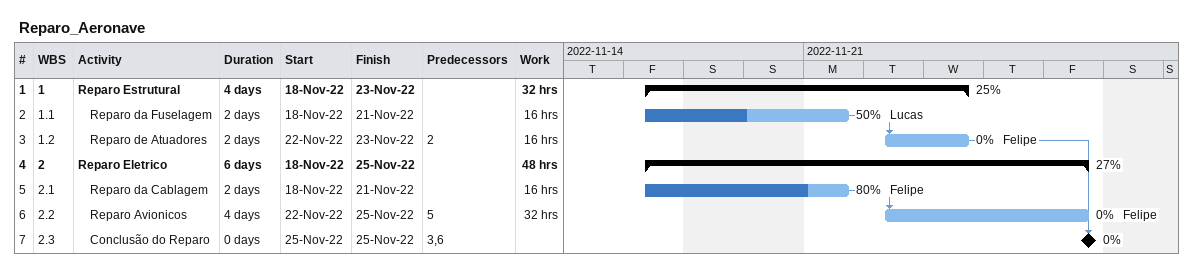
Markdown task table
Reparo_Aeronave

| ID | WBS | Task | Duration | Start | Finish | Predecessors | Resources | % complete | Work (h) |
|---|---|---|---|---|---|---|---|---|---|
| 1 | 1 | **Reparo Estrutural** | 4d | 2022-11-18 | 2022-11-23 |  |  | 25 | 32 |
| 2 | 1.1 | Reparo da Fuselagem | 2d | 2022-11-18 | 2022-11-21 |  | Lucas | 50 | 16 |
| 3 | 1.2 | Reparo de Atuadores | 2d | 2022-11-22 | 2022-11-23 | 2 | Felipe | 0 | 16 |
| 4 | 2 | **Reparo Eletrico** | 6d | 2022-11-18 | 2022-11-25 |  |  | 27 | 48 |
| 5 | 2.1 | Reparo da Cablagem | 2d | 2022-11-18 | 2022-11-21 |  | Felipe | 80 | 16 |
| 6 | 2.2 | Reparo Avionicos | 4d | 2022-11-22 | 2022-11-25 | 5 | Felipe | 0 | 32 |
| 7 | 2.3 | Conclusão do Reparo | 0d | 2022-11-25 | 2022-11-25 | 3, 6 |  | 0 |  |
